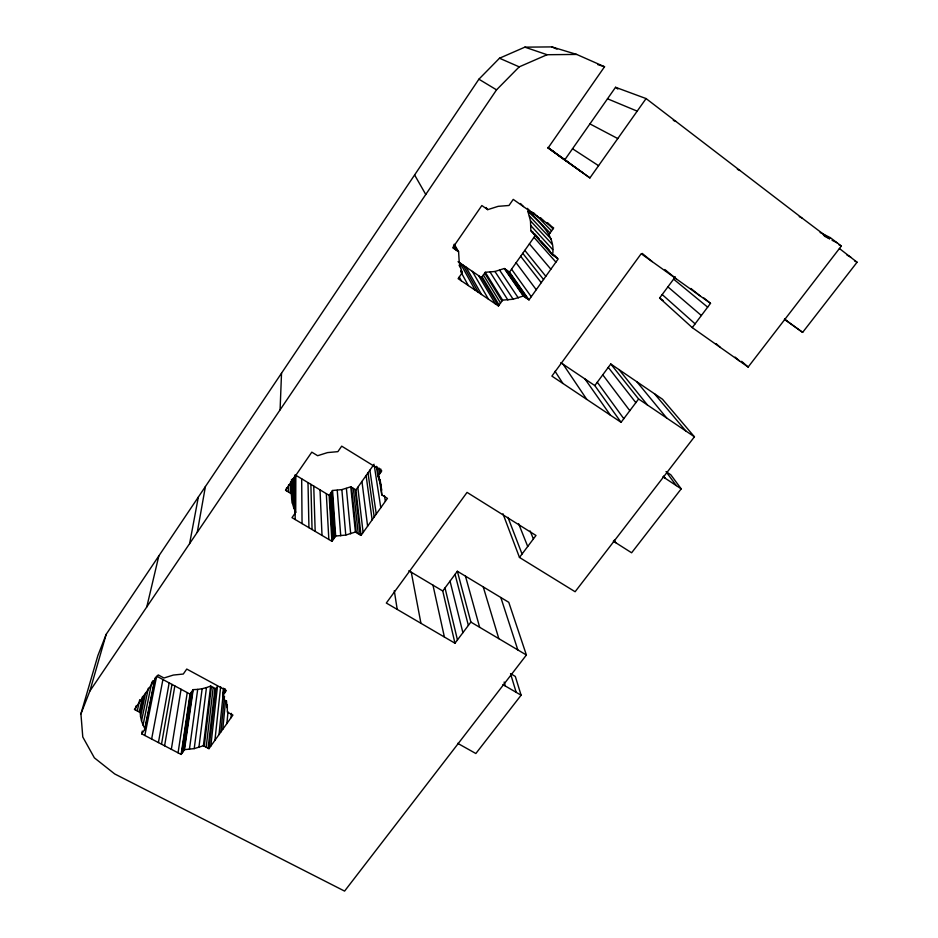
<?xml version="1.0" encoding="UTF-8"?>
<svg xmlns="http://www.w3.org/2000/svg" width="938" height="938" viewBox="0 0 938 938"><rect width="100%" height="100%" fill="white"/><g stroke="black" fill="none" stroke-linecap="round" stroke-linejoin="round"><path stroke-width="1.41" d="M335.652 536.044L345.77 535.07L355.42 532.034L361.048 535.399L355.924 489.964L350.753 486.822L341.866 489.613L332.568 490.48L335.652 536.044L331.923 541.296L292.011 517.647L295.716 512.312L295.822 475.378M295.142 513.145L295.294 474.734M295.153 519.511L295.329 474.968L329.144 495.37L331.923 541.296M295.716 512.312L293.782 507.88L293.981 477.266M293.782 507.88L292.41 503.26L292.633 478.661M292.41 503.26L291.355 493.716L291.519 479.47M291.589 498.524L291.788 479.857M290.452 493.165L290.604 481.78M288.458 491.969L288.576 484.876M523.31 296.021L513.133 299.234L502.58 300.125L498.453 305.952L481.522 277.636L485.274 272.278L494.947 271.481L504.269 268.526L523.31 296.021L528.985 299.902L558.216 258.9L552.541 254.937L530.861 230.713L530.474 220.852L527.895 211.367L528.504 210.511L550.078 232.987M286.453 490.773L286.512 487.948M552.541 254.937C555.894 235.884 540.323 223.162 527.895 211.367M280.087 409.847L281.529 373.172M231.029 717.722L231.416 713.384M226.89 723.526L227.981 711.883M142.295 731.03L141.72 733.856L181.128 754.422L184.505 749.65L194.213 748.618L203.405 745.745L208.963 748.665L232.917 715.073L227.348 712.083L227.324 704.93M222.763 729.307L225.566 700.733M227.055 707.791L226.468 700.709M224.592 692.983L225.026 688.656M220.899 731.933L224.487 696.113M226.199 703.559L222.857 695.445L223.596 688.199M219.023 734.56L223.736 688.574M223.396 694.671L223.983 688.891M214.919 740.317L220.641 686.804M210.816 746.062L217.464 686.393L215.752 688.832L208.963 748.665M208.095 748.207L214.954 688.398M206.184 747.211L213.196 687.448M204.273 746.202L211.425 686.499M203.405 745.745L210.628 686.065L215.752 688.832M198.903 747.41L206.466 687.601L210.628 686.065M194.213 748.618L202.151 688.726L206.466 687.601M189.406 749.368L197.695 689.407L202.151 688.726M183.977 750.388L192.689 690.345M184.505 749.65L193.181 689.641L197.695 689.407M182.816 752.03L191.622 691.881M181.128 754.422L190.051 694.108L193.181 689.641M181.655 753.671L190.543 693.417M178.068 752.827L187.237 692.596M171.337 749.31L181.046 689.266M164.596 745.792L174.831 685.924M161.512 744.186L171.994 684.412M197.273 532.28L205.41 486.541M158.428 742.568L169.157 682.887M189.617 543.606L198.352 497.046M151.639 739.027L162.907 679.522M141.72 733.856L145.085 729.014L155.462 677.283M144.827 735.474L156.634 676.157L190.051 694.108M144.558 729.764L154.723 679.229M152.226 683.579L152.8 680.777M145.085 729.014L143.057 725.074L151.815 682.137M143.057 725.074L141.544 720.97L148.333 688.187M141.544 720.97L140.571 716.738L145.636 692.619M140.571 716.738L140.161 712.423L143.749 695.48M139.27 711.954L142.576 696.43M137.288 710.922L139.727 699.631M135.318 709.878L136.245 705.657M146.785 606.933L158.839 555.906M457.357 571.265L470.876 622.082L454.977 643.222L442.748 590.987L457.357 571.265L508.771 602.302L526.394 655.005L344.586 891.1L114.717 773.956L94.375 757.845L82.778 736.987L80.926 713.853L89.849 691.095L106.182 634.334L478.896 79.202L499.497 58.226L524.858 47.158L551.872 46.9L576.682 54.427L604.541 66.739L548.261 147.712L589.908 177.927L646.083 98.572L801.861 217.909L829.473 238.733L830.306 237.642L841.351 246.002L748.137 367.051L692.256 327.62L659.613 298.038L675.337 276.816M80.926 713.853L97.869 655.603L106.182 634.334M89.849 691.095L496.542 89.849L519.218 66.856L547.089 54.721L576.682 54.427M454.238 244.185L458.6 251.794L459.233 262.534L462.235 272.747L458.131 278.656L498.453 305.952M329.144 495.37L332.568 490.48M589.908 177.927L564.676 159.964L615.551 87.293L646.083 98.572M355.924 489.964L374.063 464.24M528.985 299.902L509.486 272.114L535.399 235.368M222.857 695.445L226.328 690.532L186.756 669.064L183.297 674.035L173.354 675.055L163.962 677.998L158.205 674.903L134.427 709.409L140.161 712.423M361.048 535.399L387.453 498.383L381.813 494.936L381.016 485.403L377.932 476.281L381.754 470.876L341.702 446.16L337.879 451.647L327.514 452.597L317.63 455.716L311.803 452.151L285.539 490.234L291.355 493.716M549.422 233.925L553.666 227.922L513.238 199.384L508.994 205.481L498.172 206.337L487.737 209.643L481.851 205.528L452.714 247.784L458.6 251.794M610.779 364.003L638.602 399.002L621.073 422.311L594.809 385.588L610.779 364.003L662.498 399.236L694.425 436.803L575.111 591.737L519.476 557.442L502.967 513.766M519.476 557.442L535.997 535.469L467.054 492.391L386.327 603.04L454.977 643.222M692.256 327.62L710.512 303.349L703.875 297.979M510.507 673.613L515.314 676.427L521.106 695.199L475.847 753.519L457.674 743.318M666.003 471.603L670.822 474.804L681.211 488.862L631.614 552.787L613.311 541.156M784.836 319.577L802.635 332.38L857.074 262.23L839.404 248.511M597.741 64.593L604.541 66.739M524.858 47.158L547.089 54.721M673.296 120.381L675.923 121.436M607.496 98.783L637.183 111.141M499.497 58.226L519.218 66.856M551.872 46.9L556.973 49.151M737.35 169.309L739.965 170.493M799.282 216.643L801.861 217.909M820.117 232.518L830.306 237.642M823.447 235.075L829.813 238.287M824.385 236.165L829.473 238.733M832.065 240.269L837.224 242.872M838.889 244.748L841.351 246.002M847.014 255.124L850.649 257M854.624 260.952L857.074 262.23M589.92 123.898L617.767 138.566M502.885 684.588L521.106 695.199M470.876 622.082L526.394 655.005M408.839 570.761L442.748 590.987M478.896 79.202L496.542 89.849M572.52 148.755L598.573 165.698M662.908 476.739L681.211 488.862M621.073 422.311L551.896 376.103L641.182 253.741L710.512 303.349M560.795 362.701L594.809 385.588M638.602 399.002L694.425 436.803M458.049 261.655L481.522 277.636M504.269 268.526L509.486 272.114M530.861 230.713L533.476 232.542M547.757 147.454L554.827 152.472M659.613 298.038L663.131 300.523M547.991 147.829L569.202 162.907M583.459 173.249L558.743 155.661L564.676 159.964M784.449 319.213L786.736 320.855M784.531 319.26L802.635 332.38M547.815 147.735L557.653 154.876M615.551 87.293L617.837 89.04M690.907 288.47L699.842 295.716M664.831 269.523L676.157 278.762M642.213 253.412L652.18 261.608M673.601 279.149L707.651 307.148M667.891 286.864L701.366 315.52M741.653 361.329L748.137 367.051M735.134 357.097L739.519 360.966M662.205 294.555L695.105 323.845M716.069 343.613L720.407 347.482M547.581 222.728L550.536 225.718M547.042 222.822L552.998 228.86M540.616 217.768L543.641 220.84M536.735 215.717L551.544 230.924M533.781 212.938L536.712 215.951M531.529 211.625L533.558 213.723M527.391 208.377L530.392 211.496M520.508 203.511L523.427 206.571M529.454 216.033L551.098 238.991M530.474 220.852L552.177 244.22M530.943 225.765L552.658 249.555M554.452 255.089L557.336 258.278M534.437 233.609L539.198 238.909M541.097 241.019L549.668 250.563M531.682 231.287L553.432 255.558M534.003 237.349L555.917 262.136M529.407 243.868L550.864 269.218M654.513 393.796L685.819 430.964M636.82 381.743L666.719 418.031M524.823 250.376L545.822 276.288M618.963 369.572L647.431 404.981M522.736 253.319L543.536 279.489M486.013 207.462L487.737 209.643M608.281 367.391L635.847 402.66M520.66 256.273L541.261 282.69M602.771 374.825L629.808 410.68M516.099 262.734L536.243 289.713M666.859 472.764L676.275 485.579M597.295 382.235L623.793 418.688M663.682 476.058L665.347 478.357M511.55 269.194L531.248 296.725M584.96 378.964L610.427 415.194M508.677 271.551L528.094 299.292M506.883 270.32L526.148 297.967M505.09 269.089L524.201 296.631M563.117 364.272L586.789 399.412M499.673 270.261L518.292 297.921M494.947 271.481L513.133 299.234M555.062 371.284L562.87 383.431M490.128 272.149L507.88 299.984M485.274 272.278L502.58 300.125M484.688 273.11L501.936 301.039M483.398 274.963L500.517 303.044M482.109 276.804L499.098 305.038M478.65 275.678L495.334 303.83M472.318 271.375L488.452 299.175M414.608 174.96L425.77 194.483M454.074 244.83L457.685 251.173M465.975 267.049L481.546 294.509M453.523 246.002L455.657 249.789M463.079 265.079L478.392 292.375M614.331 540.147L615.75 542.703M460.183 263.109L475.238 290.241M459.057 265.196L460.441 267.74M460.898 270.296L462.235 272.747M460.699 271.504L468.285 285.539M459.315 277.038L461.308 280.814M530.099 530.955L533.405 538.916M518.608 523.662L527.719 546.479M507.95 517.354L522.044 554.018M500.833 597.506L517.823 649.917M510.917 674.95L516.181 692.338M483.234 586.883L498.828 638.661M504.152 682.02L505.312 686.006M465.471 576.167L479.646 627.288M455.059 574.361L468.379 625.4M450.041 581.15L462.903 632.681M445.022 587.915L457.451 639.939M432.969 585.148L444.401 637.031M411.278 572.215L420.939 623.301M380.687 468.894L381.156 471.72M384.416 495.557L385.366 501.291M378.917 467.921L379.843 473.584M380.078 479.623L381.707 490.14M379.058 476.469L379.749 480.772M377.158 466.913L378.53 475.437M378.846 476.492L381.813 494.936M376.349 466.327L377.932 476.281M394.288 590.729L397.208 609.407M374.285 465.647L380.805 507.693M369.889 470.161L376.255 514.071M368.001 472.846L374.192 516.967M366.101 475.531L372.128 519.851M361.951 481.429L367.602 526.195M357.812 487.303L363.1 532.526M355.127 489.472L360.169 534.871M353.345 488.393L358.234 533.722M351.562 487.314L356.311 532.561M350.753 486.822L355.42 532.034M346.392 488.452L350.683 533.804M341.866 489.613L345.77 535.07M337.246 490.293L340.74 535.821M332.029 491.242L335.065 536.864M330.856 492.919L333.787 538.67M329.684 494.607L332.509 540.476M326.307 493.646L328.839 539.467M320.034 489.871L322.015 535.422M313.738 486.072L315.18 531.377M310.877 484.348L312.061 529.524M308.004 482.613L308.942 527.672M301.673 478.79L302.059 523.603"/></g></svg>
